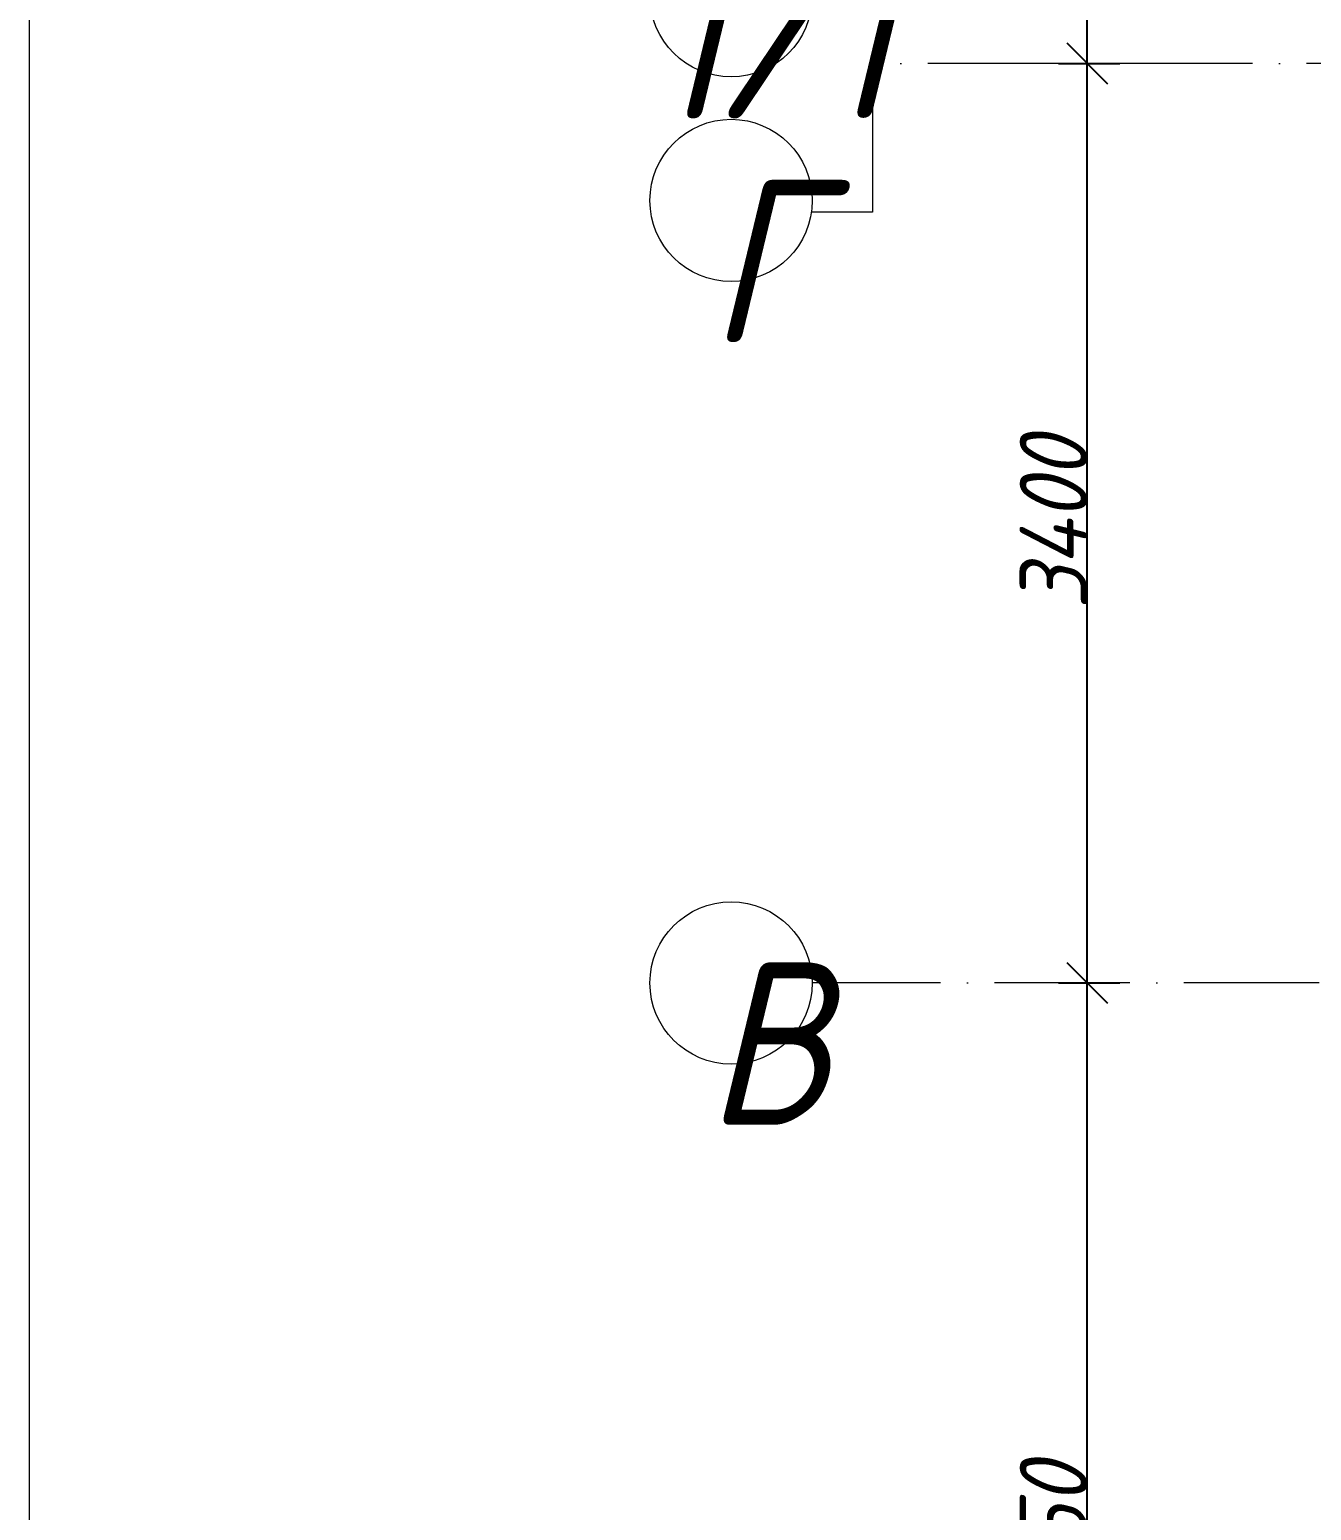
# Model space of a CAD drawing. Header units: millimetres. Extents: x -606178 to 312196, y -19338 to 632709.
# Drawn here: x -272464 to -267724, y 455825 to 461300 of the extents above; entities that cross this region are included whole.
import ezdxf

# ---------------------------------------------------------------- set-up
doc = ezdxf.new("R2010")
doc.units = ezdxf.units.MM
doc.linetypes.add('50_200_ШТРИХ_1Т_ш5_п1_п1_', pattern=[700, 500, -100, 0, -100])
for name, color, linetype, lineweight in [('A-____-____-DIMS', 7, 'Continuous', 9), ('S-GRID-____-IDEN', 7, 'Continuous', 9), ('S-GRID-____-OTLN', 7, 'Continuous', 9), ('S-GRID-____-OTLN-1', 7, '50_200_ШТРИХ_1Т_ш5_п1_п1_', 9)]:
    doc.layers.add(name, color=color, linetype=linetype, lineweight=lineweight)
doc.styles.add('ISOCPEUR_I', font='isocpeui.ttf', dxfattribs={"width": 0.9, "height": 2.5})
doc.styles.add('ISOCPEUR_I_9', font='isocpeui.ttf', dxfattribs={"width": 0.9, "height": 250})
doc.dimstyles.new('ISO-2_5_0_9К_БОЛЬШОЙ_ОСИ', dxfattribs={"dimscale": 304.8, "dimtxt": 248.995294, "dimasz": 0.492126, "dimexe": 0.393701, "dimexo": 0, "dimgap": 0, "dimtad": 1, "dimdec": 0, "dimzin": 0, "dimdsep": 46, "dimtxsty": 'ISOCPEUR_I_9', "dimblk1": 'OBLIQUE', "dimblk2": 'OBLIQUE', "dimsah": 1, "dimcen": 0.09, "dimdle": 0.393701, "dimazin": 0, "dimtfac": 1, "dimtdec": 4, "dimtix": 1, "dimtmove": 0, "dimatfit": 3, "dimfxl": 1, "dimtvp": 1, "dimtolj": 1, "dimtzin": 0, "dimarcsym": 2})
doc.dimstyles.new('ISO-2_5_0_9К_БОЛЬШОЙ_ОСИ_1', dxfattribs={"dimscale": 304.8, "dimtxt": 248.995294, "dimasz": 0.492126, "dimexe": 0.393701, "dimexo": 0, "dimgap": 0, "dimtad": 1, "dimdec": 0, "dimzin": 0, "dimdsep": 46, "dimtxsty": 'ISOCPEUR_I_9', "dimblk1": 'OBLIQUE', "dimblk2": 'OBLIQUE', "dimsah": 1, "dimcen": 0.09, "dimdle": 0.393701, "dimazin": 0, "dimtfac": 1, "dimtdec": 4, "dimtix": 1, "dimtmove": 1, "dimatfit": 3, "dimfxl": 1, "dimtvp": 1, "dimtolj": 1, "dimtzin": 0, "dimarcsym": 2})

# ---------------------------------------------------------------- blocks, each defined once
blk = doc.blocks.new('Ось сетки - Круг_Ø6_00__ISO-2_5_0_9K_-25732049-АР1_План отверстий 1 этажа в осях 1-64_А-ГГ')
at = {"layer": 'S-GRID-____-IDEN'}
blk.add_circle((0, 0), 3, dxfattribs=at)
blk = doc.blocks.new('_Oblique')
at = {"color": 0, "linetype": 'ByBlock', "lineweight": -2}
blk.add_line((-0.5, -0.5), (0.5, 0.5), dxfattribs=at)
blk = doc.blocks.new('*D4585')
at = {"layer": 'A-____-____-DIMS', "color": 0, "lineweight": -2, "transparency": 16777216}
for p, q in [((-268552.7, 453505.3), (-268552.7, 457895.3)), ((-268658.8, 457775.3), (-268432.7, 457775.3)), ((-268658.8, 453625.3), (-268432.7, 453625.3))]:
    blk.add_line(p, q, dxfattribs=at)
at = {"layer": 'Defpoints', "color": 0, "transparency": 16777216}
for p in [(-268658.8, 457775.3), (-268552.7, 457775.3), (-268658.8, 453625.3)]:
    blk.add_point(p, dxfattribs=at)
at = {"layer": 'A-____-____-DIMS', "color": 0, "lineweight": -2, "transparency": 16777216, "xscale": 150, "yscale": 150, "zscale": 150}
for p, rotation in [((-268552.7, 457775.3), 90), ((-268552.7, 453625.3), 270)]:
    blk.add_blockref('_Oblique', p, dxfattribs=dict(at, rotation=rotation))
at = {"layer": 'A-____-____-DIMS', "color": 0, "transparency": 16777216, "insert": (-268677.7, 455700.3), "char_height": 250, "width": 724.002, "attachment_point": 5, "rotation": 90, "style": 'ISOCPEUR_I_9'}
blk.add_mtext('\\A1;4150', dxfattribs=at)
blk = doc.blocks.new('*D4586')
at = {"layer": 'A-____-____-DIMS', "color": 0, "lineweight": -2, "transparency": 16777216}
for p, q in [((-268552.7, 457655.3), (-268552.7, 461295.3)), ((-268658.8, 461175.3), (-268432.7, 461175.3)), ((-268658.8, 457775.3), (-268432.7, 457775.3))]:
    blk.add_line(p, q, dxfattribs=at)
at = {"layer": 'Defpoints', "color": 0, "transparency": 16777216}
for p in [(-268658.8, 461175.3), (-268552.7, 461175.3), (-268658.8, 457775.3)]:
    blk.add_point(p, dxfattribs=at)
at = {"layer": 'A-____-____-DIMS', "color": 0, "lineweight": -2, "transparency": 16777216, "xscale": 150, "yscale": 150, "zscale": 150}
for p, rotation in [((-268552.7, 461175.3), 90), ((-268552.7, 457775.3), 270)]:
    blk.add_blockref('_Oblique', p, dxfattribs=dict(at, rotation=rotation))
at = {"layer": 'A-____-____-DIMS', "color": 0, "transparency": 16777216, "insert": (-268677.7, 459475.3), "char_height": 250, "width": 781.462, "attachment_point": 5, "rotation": 90, "style": 'ISOCPEUR_I_9'}
blk.add_mtext('\\A1;3400', dxfattribs=at)
blk = doc.blocks.new('*D4609')
at = {"layer": 'A-____-____-DIMS', "color": 0, "lineweight": -2, "transparency": 16777216}
for p, q in [((-268702.7, 461872.2), (-268552.7, 461872.2)), ((-268552.7, 461872.2), (-268552.7, 461425.3)), ((-268552.7, 461055.3), (-268552.7, 461545.3)), ((-268658.8, 461425.3), (-268432.7, 461425.3)), ((-268658.8, 461175.3), (-268432.7, 461175.3))]:
    blk.add_line(p, q, dxfattribs=at)
at = {"layer": 'Defpoints', "color": 0, "transparency": 16777216}
for p in [(-268658.8, 461425.3), (-268552.7, 461425.3), (-268658.8, 461175.3)]:
    blk.add_point(p, dxfattribs=at)
at = {"layer": 'A-____-____-DIMS', "color": 0, "lineweight": -2, "transparency": 16777216, "xscale": 150, "yscale": 150, "zscale": 150}
for p, rotation in [((-268552.7, 461425.3), 90), ((-268552.7, 461175.3), 270)]:
    blk.add_blockref('_Oblique', p, dxfattribs=dict(at, rotation=rotation))
at = {"layer": 'A-____-____-DIMS', "color": 0, "transparency": 16777216, "insert": (-269108.3, 461754.4), "char_height": 250, "width": 568.858, "attachment_point": 1, "rotation": 90, "line_spacing_factor": 1.149209, "style": 'ISOCPEUR_I_9'}
blk.add_mtext('\\A1;250', dxfattribs=at)

msp = doc.modelspace()

# ---------------------------------------------------------------- linework, layer by layer
at = {"color": 1, "lineweight": 0}
msp.add_lwpolyline([(-272464.0879, 544596.983), (-159228.0879, 544596.983), (-159228.0879, 445768.983), (-272464.0879, 445768.983)], close=True, dxfattribs=at)
at = {"layer": 'S-GRID-____-OTLN'}
for p, q in [((-269346.8651, 461175.3011), (-269346.8651, 460624.9748)), ((-269346.8651, 460624.9748), (-269570.0713, 460624.9748))]:
    msp.add_line(p, q, dxfattribs=at)
at = {"layer": 'S-GRID-____-OTLN-1'}
for p, q in [((-160826.8945, 461175.3011), (-269357.6635, 461175.3011)), ((-174582.5138, 457775.3011), (-269570.0713, 457775.3011))]:
    msp.add_line(p, q, dxfattribs=at)

# ---------------------------------------------------------------- block references
at = {"layer": 'S-GRID-____-IDEN', "xscale": 99.99999999999993, "yscale": 99.99999999999993, "zscale": 99.99999999999993}
for p, rotation in [((-269870.0713, 461425.3011), 269.9999999999996), ((-269870.0713, 460668.5934), 89.99999999999982), ((-269870.0713, 457775.3011), 89.99999999999982)]:
    msp.add_blockref('Ось сетки - Круг_Ø6_00__ISO-2_5_0_9K_-25732049-АР1_План отверстий 1 этажа в осях 1-64_А-ГГ', p, dxfattribs=dict(at, rotation=rotation))

# ---------------------------------------------------------------- texts
at = {"layer": 'S-GRID-____-IDEN', "char_height": 600, "attachment_point": 1, "style": 'ISOCPEUR_I'}
for s, insert, width in [('\\fISOCPEUR|b0|i1|c204|p34|;\\W.9;Г', (-270101.7008, 461571.9336), 202.02525), ('/1', (-269935.0133, 461571.9336), 346.329), ('\\fISOCPEUR|b0|i1|c204|p34|;\\W.9;Г', (-269953.8917, 460744.6692), 202.02525), ('\\fISOCPEUR|b0|i1|c204|p34|;\\W.9;В', (-269962.8917, 457851.377), 223.670812)]:
    msp.add_mtext(s, dxfattribs=dict(at, insert=insert, width=width))

# ---------------------------------------------------------------- dimensions: what is measured, and where the dimension line sits
at = {"layer": 'A-____-____-DIMS'}
dim = msp.add_linear_dim(base=(-268552.6967, 461425.3011), p1=(-268658.7627, 461175.3011), p2=(-268658.7627, 461425.3011), angle=90, dimstyle='ISO-2_5_0_9К_БОЛЬШОЙ_ОСИ_1', override={"dimpost": '<>', "dimfxl": 250}, dxfattribs=at)
dim.commit()
dim.dimension.update_dxf_attribs({"geometry": '*D4609', "text_midpoint": (-268712.6439, 461872.153), "dimtype": 160, "text_rotation": 90})
for base, p1, p2, override, picture, middle in [((-268552.6967, 461175.3011), (-268658.7627, 457775.3011), (-268658.7627, 461175.3011), {"dimpost": '<>', "dimfxl": 3400}, '*D4586', (-268677.6967, 459475.3011)), ((-268552.6967, 457775.3011), (-268658.7627, 453625.3011), (-268658.7627, 457775.3011), {"dimpost": '<>', "dimfxl": 4150}, '*D4585', (-268677.6967, 455700.3011))]:
    dim = msp.add_linear_dim(base=base, p1=p1, p2=p2, angle=90, dimstyle='ISO-2_5_0_9К_БОЛЬШОЙ_ОСИ', override=override, dxfattribs=at)
    dim.commit()
    dim.dimension.update_dxf_attribs({"geometry": picture, "text_midpoint": middle})

doc.saveas('drawing.dxf')
